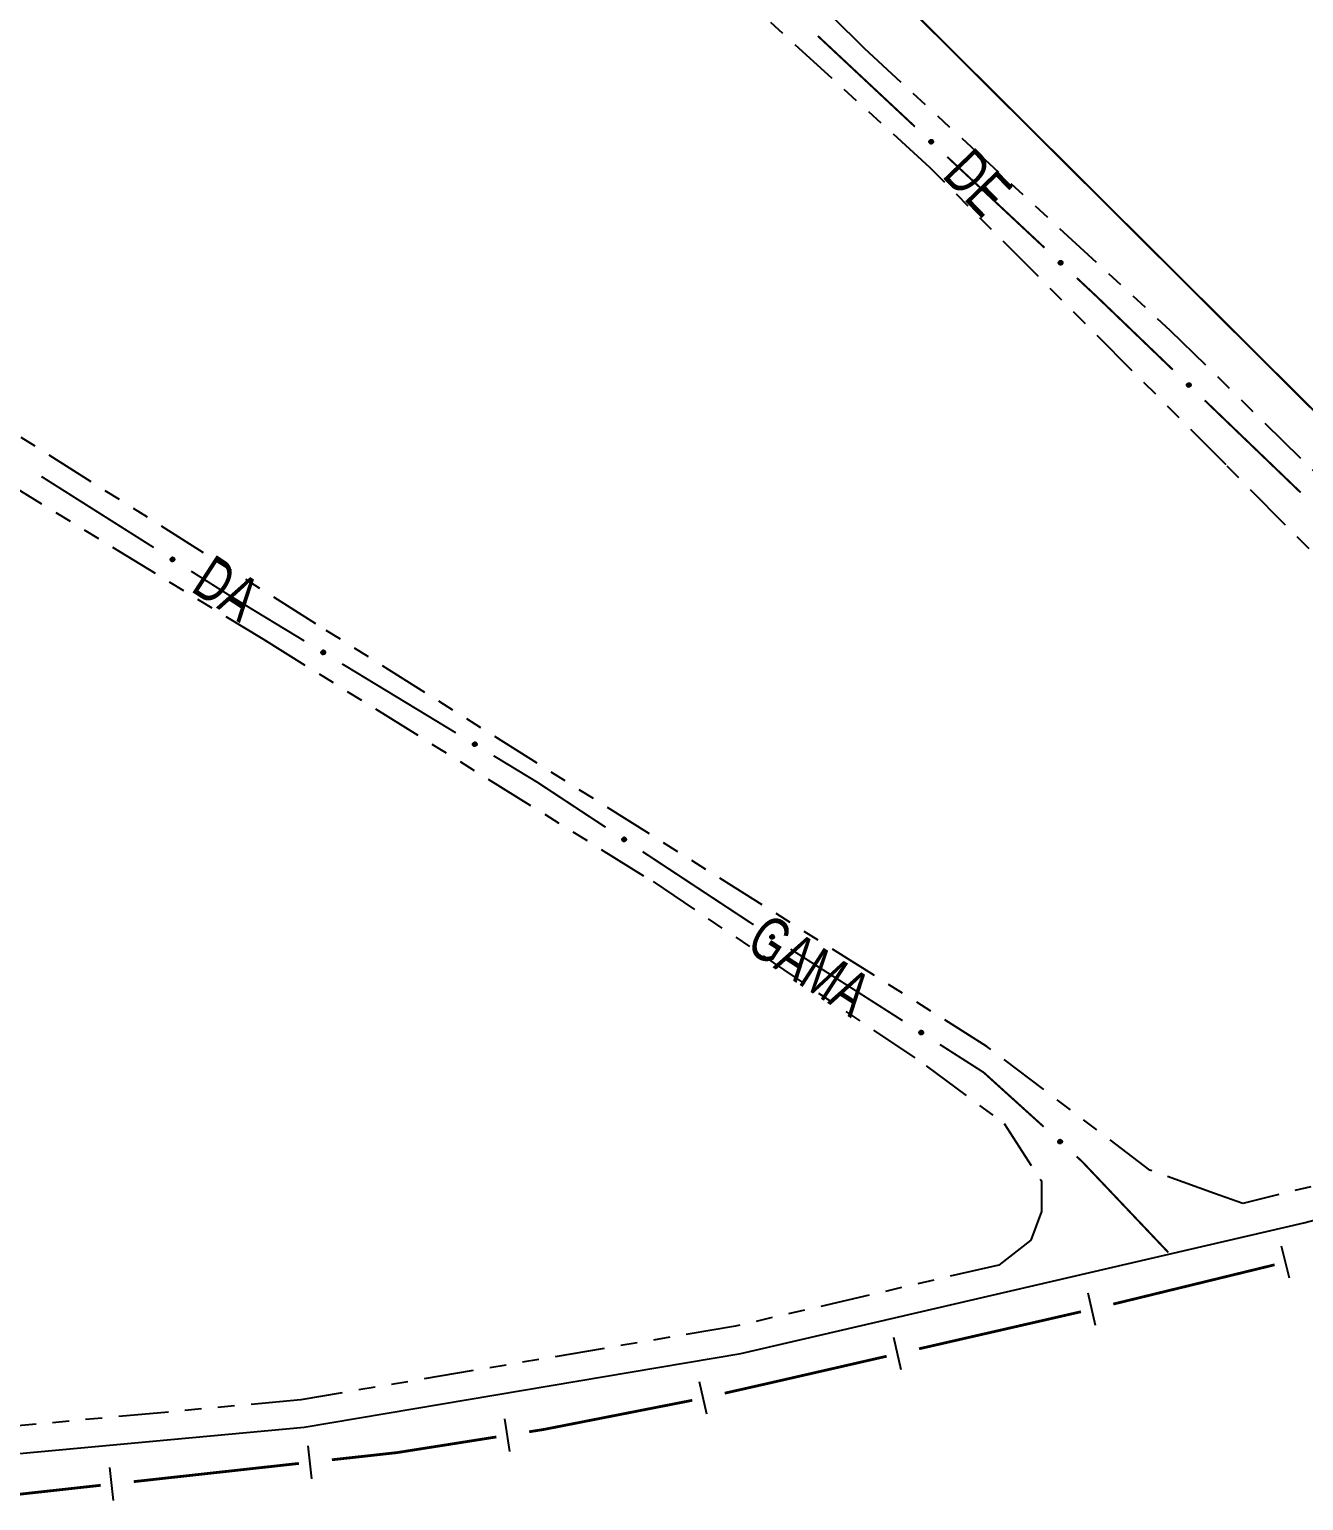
# Model space of a CAD drawing. Extents: x 205807 to 207855, y 4874692 to 4876446.
# Drawn here: x 207091.6 to 207206.7, y 4874694.6 to 4874827.5 of the extents above; entities that cross this region are included whole.
import ezdxf

# ---------------------------------------------------------------- set-up
doc = ezdxf.new("R2010")
doc.units = 0
doc.header["$LTSCALE"] = 1.5
doc.header["$MEASUREMENT"] = 0
doc.linetypes.add('TRACO_12', pattern=[2.5, 2, -0.5])
doc.linetypes.add('TRACO_25', pattern=[8, 3, -1, 1, -1, 1, -1])
for name, color, linetype in [('LM-LIM-SETORES-BAIRROS', 250, 'CONTINUOUS'), ('RU-QUADRA', 210, 'CONTINUOUS'), ('SV-EIXO-RUA-N-PAV', 6, 'CONTINUOUS'), ('SV-FX-DOM-EST', 20, 'CONTINUOUS'), ('SV-ROD-ESTADUAIS', 20, 'CONTINUOUS'), ('SV-RUA-NAO-PAV', 7, 'CONTINUOUS'), ('SV-TXT-RUA-N-PAV', 7, 'CONTINUOUS')]:
    doc.layers.add(name, color=color, linetype=linetype)
doc.styles.add('ARIAL', font='ARIAL.SHX')

msp = doc.modelspace()

# ---------------------------------------------------------------- linework, layer by layer
at = {"layer": 'LM-LIM-SETORES-BAIRROS'}
for points in [[(207205.366555, 4874714.695366), (207204.656416, 4874717.610105)], [(207187.856178, 4874710.436985), (207187.186508, 4874713.361287)], [(207170.310367, 4874706.418963), (207169.640696, 4874709.343265)], [(207152.757995, 4874702.414284), (207152.095019, 4874705.340111)], [(207134.976842, 4874699.044262), (207134.509806, 4874702.007686)], [(207117.078409, 4874696.597078), (207116.749637, 4874699.579008)], [(207099.186827, 4874694.624444), (207098.858055, 4874697.606374)]]:
    msp.add_lwpolyline(points, dxfattribs=at)
at = {"layer": 'LM-LIM-SETORES-BAIRROS', "const_width": 0.25}
for points in [[(207189.466211, 4874712.365328), (207204.039906, 4874715.916023)], [(207171.925066, 4874708.327561), (207186.546575, 4874711.675912)], [(207158.591119, 4874705.274063), (207169.000764, 4874707.65789)], [(207154.377058, 4874704.319181), (207158.278161, 4874705.203149)], [(207158.278161, 4874705.203149), (207158.591119, 4874705.274063)], [(207138.0335, 4874701.044505), (207151.446746, 4874703.677423)], [(207124.770495, 4874698.954256), (207133.755516, 4874700.370295)], [(207136.718939, 4874700.837331), (207137.706747, 4874700.993009)], [(207137.706747, 4874700.993009), (207138.0335, 4874701.044505)], [(207118.901977, 4874698.307224), (207123.871861, 4874698.855178)], [(207123.871861, 4874698.855178), (207124.770495, 4874698.954256)], [(207101.010395, 4874696.334591), (207115.920047, 4874697.978452)], [(207089.712761, 4874695.088972), (207098.028464, 4874696.005819)]]:
    msp.add_lwpolyline(points, dxfattribs=at)
at = {"layer": 'RU-QUADRA', "linetype": 'TRACO_12', "const_width": 0.18, "flags": 128}
msp.add_lwpolyline([(207154.037446, 4874931.857735), (207112.467403, 4874889.171908), (207132.6596, 4874867.607603), (207217.083033, 4874783.570352), (207237.086197, 4874806.577697), (207253.431242, 4874831.966586), (207175.179117, 4874909.117821)], close=True, dxfattribs=at)
at = {"layer": 'SV-EIXO-RUA-N-PAV', "const_width": 0.18}
for points in [[(207162.788434, 4874826.87012), (207171.55672, 4874818.677613)], [(207174.479482, 4874815.946777), (207183.247767, 4874807.75427)], [(207186.170529, 4874805.023434), (207187.63191, 4874803.658017)], [(207187.63191, 4874803.658017), (207187.895051, 4874803.412155)], [(207187.895051, 4874803.412155), (207194.847048, 4874796.734064)], [(207197.731732, 4874793.963036), (207206.385783, 4874785.64995)], [(207102.813927, 4874780.680569), (207092.671971, 4874787.094672)], [(207109.954494, 4874776.164643), (207106.19458, 4874778.542535)], [(207110.425829, 4874775.878766), (207109.954494, 4874776.164643)], [(207116.41098, 4874772.248618), (207110.425829, 4874775.878766)], [(207130.091323, 4874763.951135), (207119.831065, 4874770.174247)], [(207137.466032, 4874759.478183), (207133.511408, 4874761.876765)], [(207137.779018, 4874759.271946), (207137.466032, 4874759.478183)], [(207143.62415, 4874755.420397), (207137.779018, 4874759.271946)], [(207156.984453, 4874746.616857), (207146.964226, 4874753.219512)], [(207170.439348, 4874737.959137), (207160.325458, 4874744.417404)], [(207177.756442, 4874733.286776), (207173.810645, 4874735.806381)], [(207177.99252, 4874733.073182), (207177.756442, 4874733.286776)], [(207183.18327, 4874728.376788), (207177.99252, 4874733.073182)], [(207186.627724, 4874725.260377), (207186.149413, 4874725.693135)], [(207186.872037, 4874725.002858), (207186.627724, 4874725.260377)], [(207194.442902, 4874717.022757), (207186.872037, 4874725.002858)]]:
    msp.add_lwpolyline(points, dxfattribs=at)
at = {"layer": 'SV-EIXO-RUA-N-PAV'}
for points in [[(207172.988268, 4874817.490722), (207173.037119, 4874817.493073), (207173.079586, 4874817.485105), (207173.113093, 4874817.468265), (207173.138821, 4874817.445663), (207173.162538, 4874817.419575), (207173.180647, 4874817.387998), (207173.192983, 4874817.348499), (207173.195686, 4874817.29951), (207173.184664, 4874817.256544), (207173.169911, 4874817.222811), (207173.147888, 4874817.194626), (207173.122159, 4874817.172011), (207173.088737, 4874817.154285), (207173.048586, 4874817.142175), (207172.99926, 4874817.140649), (207172.957681, 4874817.148746), (207172.925699, 4874817.165886), (207172.897504, 4874817.188206), (207172.87361, 4874817.21513), (207172.856013, 4874817.246229), (207172.843893, 4874817.286676), (207172.843032, 4874817.335381), (207172.850634, 4874817.376944), (207172.867321, 4874817.409157), (207172.88992, 4874817.436421), (207172.915796, 4874817.460527), (207172.94678, 4874817.480052), (207172.988268, 4874817.490722)], [(207184.679315, 4874806.567379), (207184.728167, 4874806.569731), (207184.770633, 4874806.561763), (207184.80414, 4874806.544922), (207184.829868, 4874806.52232), (207184.853585, 4874806.496233), (207184.871694, 4874806.464656), (207184.88403, 4874806.425156), (207184.886733, 4874806.376168), (207184.875711, 4874806.333201), (207184.860958, 4874806.299469), (207184.838935, 4874806.271284), (207184.813206, 4874806.248668), (207184.779784, 4874806.230942), (207184.739633, 4874806.218832), (207184.690308, 4874806.217306), (207184.648728, 4874806.225404), (207184.616747, 4874806.242544), (207184.588552, 4874806.264864), (207184.564658, 4874806.291787), (207184.54706, 4874806.322886), (207184.53494, 4874806.363334), (207184.534079, 4874806.412038), (207184.541682, 4874806.453601), (207184.558368, 4874806.485815), (207184.580967, 4874806.513078), (207184.606843, 4874806.537184), (207184.637828, 4874806.556709), (207184.679315, 4874806.567379)], [(207196.262031, 4874795.527472), (207196.31091, 4874795.529148), (207196.353263, 4874795.520593), (207196.386533, 4874795.50329), (207196.411946, 4874795.480334), (207196.4353, 4874795.453921), (207196.45297, 4874795.422096), (207196.464757, 4874795.38243), (207196.466782, 4874795.333409), (207196.455167, 4874795.290599), (207196.439948, 4874795.257074), (207196.417537, 4874795.229196), (207196.391498, 4874795.206939), (207196.357833, 4874795.189677), (207196.317519, 4874795.178124), (207196.268177, 4874795.177281), (207196.226713, 4874795.185953), (207196.194972, 4874795.203534), (207196.167089, 4874795.226242), (207196.14357, 4874795.253494), (207196.126404, 4874795.284834), (207196.114845, 4874795.325445), (207196.114658, 4874795.374157), (207196.122836, 4874795.41561), (207196.139966, 4874795.44759), (207196.162941, 4874795.474538), (207196.189148, 4874795.498284), (207196.2204, 4874795.517378), (207196.262031, 4874795.527472)], [(207104.566848, 4874779.441718), (207104.519291, 4874779.430299), (207104.476083, 4874779.43021), (207104.440025, 4874779.440508), (207104.410534, 4874779.457917), (207104.382369, 4874779.479126), (207104.35869, 4874779.506773), (207104.339206, 4874779.54328), (207104.327417, 4874779.590905), (207104.330235, 4874779.635173), (207104.33844, 4874779.671065), (207104.354822, 4874779.702862), (207104.375884, 4874779.729878), (207104.405415, 4874779.753524), (207104.442604, 4874779.772907), (207104.49078, 4874779.783603), (207104.533141, 4874779.783399), (207104.567757, 4874779.772523), (207104.599619, 4874779.755851), (207104.628114, 4874779.733854), (207104.651201, 4874779.706581), (207104.670649, 4874779.669102), (207104.680576, 4874779.621413), (207104.680855, 4874779.579161), (207104.670467, 4874779.544401), (207104.653347, 4874779.513402), (207104.632419, 4874779.484895), (207104.605619, 4874779.459935), (207104.566848, 4874779.441718)], [(207118.186785, 4874771.042799), (207118.139451, 4874771.030493), (207118.096252, 4874771.029595), (207118.060007, 4874771.039216), (207118.030195, 4874771.05607), (207118.001638, 4874771.076747), (207117.977446, 4874771.103946), (207117.957282, 4874771.140082), (207117.944604, 4874771.187478), (207117.946593, 4874771.231791), (207117.954124, 4874771.267831), (207117.969908, 4874771.299929), (207117.99046, 4874771.327334), (207118.019544, 4874771.351529), (207118.056363, 4874771.371605), (207118.104331, 4874771.383201), (207118.146687, 4874771.38379), (207118.181501, 4874771.373563), (207118.21367, 4874771.357491), (207118.242571, 4874771.336032), (207118.266165, 4874771.309195), (207118.286312, 4874771.272088), (207118.297129, 4874771.224592), (207118.2982, 4874771.182353), (207118.288464, 4874771.147405), (207118.271928, 4874771.116091), (207118.251537, 4874771.087196), (207118.225208, 4874771.06174), (207118.186785, 4874771.042799)], [(207131.867129, 4874762.745317), (207131.819794, 4874762.73301), (207131.776595, 4874762.732112), (207131.74035, 4874762.741734), (207131.710538, 4874762.758588), (207131.681981, 4874762.779265), (207131.657789, 4874762.806464), (207131.637625, 4874762.842599), (207131.624947, 4874762.889996), (207131.626936, 4874762.934309), (207131.634467, 4874762.970348), (207131.650251, 4874763.002446), (207131.670803, 4874763.029851), (207131.699887, 4874763.054046), (207131.736706, 4874763.074123), (207131.784674, 4874763.085718), (207131.827031, 4874763.086308), (207131.861844, 4874763.076081), (207131.894013, 4874763.060009), (207131.922914, 4874763.038549), (207131.946508, 4874763.011713), (207131.966655, 4874762.974605), (207131.977472, 4874762.92711), (207131.978543, 4874762.884871), (207131.968807, 4874762.849923), (207131.952271, 4874762.818609), (207131.93188, 4874762.789714), (207131.905551, 4874762.764257), (207131.867129, 4874762.745317)], [(207145.353596, 4874754.148979), (207145.305833, 4874754.138452), (207145.262632, 4874754.139171), (207145.226772, 4874754.150142), (207145.197611, 4874754.1681), (207145.169848, 4874754.189831), (207145.146691, 4874754.217916), (207145.127893, 4874754.254781), (207145.116997, 4874754.302619), (207145.120642, 4874754.346826), (207145.129517, 4874754.382558), (207145.146491, 4874754.414043), (207145.168054, 4874754.44066), (207145.198023, 4874754.46375), (207145.235567, 4874754.482435), (207145.283935, 4874754.492227), (207145.326284, 4874754.491232), (207145.360691, 4874754.47971), (207145.392236, 4874754.462445), (207145.420314, 4874754.439919), (207145.442887, 4874754.412219), (207145.461631, 4874754.374383), (207145.470664, 4874754.326516), (207145.470153, 4874754.284267), (207145.459117, 4874754.249707), (207145.44142, 4874754.219034), (207145.419963, 4874754.190922), (207145.3927, 4874754.166469), (207145.353596, 4874754.148979)], [(207158.713898, 4874745.345439), (207158.666136, 4874745.334912), (207158.622934, 4874745.335631), (207158.587074, 4874745.346602), (207158.557914, 4874745.364559), (207158.53015, 4874745.38629), (207158.506993, 4874745.414375), (207158.488195, 4874745.45124), (207158.477299, 4874745.499078), (207158.480944, 4874745.543286), (207158.489819, 4874745.579018), (207158.506793, 4874745.610503), (207158.528356, 4874745.63712), (207158.558325, 4874745.66021), (207158.59587, 4874745.678894), (207158.644237, 4874745.688687), (207158.686586, 4874745.687691), (207158.720993, 4874745.676169), (207158.752538, 4874745.658904), (207158.780616, 4874745.636378), (207158.803189, 4874745.608678), (207158.821933, 4874745.570842), (207158.830966, 4874745.522975), (207158.830455, 4874745.480726), (207158.819419, 4874745.446167), (207158.801723, 4874745.415493), (207158.780265, 4874745.387382), (207158.753002, 4874745.362928), (207158.713898, 4874745.345439)], [(207172.18685, 4874736.712653), (207172.139244, 4874736.701442), (207172.096036, 4874736.701542), (207172.060023, 4874736.711997), (207172.030608, 4874736.729535), (207172.002535, 4874736.750865), (207171.978978, 4874736.778616), (207171.959653, 4874736.815207), (207171.948072, 4874736.862884), (207171.951083, 4874736.907139), (207171.959444, 4874736.942995), (207171.975965, 4874736.97472), (207171.997144, 4874737.001643), (207172.026779, 4874737.025161), (207172.064052, 4874737.044382), (207172.112274, 4874737.054867), (207172.154633, 4874737.054479), (207172.189201, 4874737.043451), (207172.22099, 4874737.026641), (207172.249389, 4874737.00452), (207172.272357, 4874736.977146), (207172.291642, 4874736.939583), (207172.30136, 4874736.891851), (207172.301455, 4874736.849598), (207172.290916, 4874736.814884), (207172.273661, 4874736.78396), (207172.252609, 4874736.755544), (207172.2257, 4874736.730702), (207172.18685, 4874736.712653)], [(207184.699031, 4874726.856936), (207184.650223, 4874726.853802), (207184.607634, 4874726.861088), (207184.573862, 4874726.87739), (207184.547775, 4874726.899577), (207184.523643, 4874726.925281), (207184.50503, 4874726.956564), (207184.492063, 4874726.99586), (207184.488576, 4874727.044799), (207184.498908, 4874727.087937), (207184.513118, 4874727.121901), (207184.534687, 4874727.150436), (207184.56005, 4874727.17346), (207184.593184, 4874727.191719), (207184.633136, 4874727.204471), (207184.682431, 4874727.206787), (207184.724134, 4874727.199357), (207184.756386, 4874727.182732), (207184.784935, 4874727.160867), (207184.809258, 4874727.134329), (207184.827351, 4874727.103516), (207184.840118, 4874727.063268), (207184.841759, 4874727.014584), (207184.834824, 4874726.972905), (207184.818656, 4874726.940428), (207184.796496, 4874726.912806), (207184.771009, 4874726.888288), (207184.740342, 4874726.868269), (207184.699031, 4874726.856936)]]:
    msp.add_lwpolyline(points, close=True, dxfattribs=at)
for points in [[(207172.843032, 4874817.335381), (207173.088737, 4874817.154285)], [(207172.843893, 4874817.286676), (207173.048586, 4874817.142175)], [(207172.847312, 4874817.309525), (207173.066087, 4874817.149934)], [(207172.847735, 4874817.353949), (207173.101276, 4874817.16561)], [(207172.850634, 4874817.376944), (207173.122159, 4874817.172011)], [(207172.855601, 4874817.264432), (207173.017937, 4874817.146369)], [(207172.856013, 4874817.246229), (207172.99926, 4874817.140649)], [(207172.860988, 4874817.390119), (207173.132476, 4874817.185012)], [(207172.867321, 4874817.409157), (207173.147888, 4874817.194626)], [(207172.868417, 4874817.228181), (207172.973448, 4874817.14872)], [(207172.87361, 4874817.21513), (207172.957681, 4874817.148746)], [(207172.880224, 4874817.4207), (207173.155831, 4874817.20801)], [(207172.88992, 4874817.436421), (207173.169911, 4874817.222811)], [(207172.906373, 4874817.446689), (207173.17487, 4874817.244377)], [(207172.915796, 4874817.460527), (207173.184664, 4874817.256544)], [(207172.934648, 4874817.466957), (207173.187126, 4874817.281479)], [(207172.94678, 4874817.480052), (207173.195686, 4874817.29951)], [(207172.966911, 4874817.483499), (207173.190475, 4874817.325036)], [(207172.988268, 4874817.490722), (207173.192983, 4874817.348499)], [(207173.01493, 4874817.490921), (207173.181123, 4874817.37299)], [(207173.037119, 4874817.493073), (207173.180647, 4874817.387998)], [(207173.061347, 4874817.488635), (207173.164451, 4874817.40911)], [(207173.079586, 4874817.485105), (207173.162538, 4874817.419575)], [(207184.534079, 4874806.412038), (207184.779784, 4874806.230942)], [(207184.53494, 4874806.363334), (207184.739633, 4874806.218832)], [(207184.538359, 4874806.386182), (207184.757135, 4874806.226592)], [(207184.538782, 4874806.430606), (207184.792323, 4874806.242268)], [(207184.541682, 4874806.453601), (207184.813206, 4874806.248668)], [(207184.546648, 4874806.341089), (207184.708985, 4874806.223026)], [(207184.54706, 4874806.322886), (207184.690308, 4874806.217306)], [(207184.552036, 4874806.466776), (207184.823523, 4874806.26167)], [(207184.558368, 4874806.485815), (207184.838935, 4874806.271284)], [(207184.559464, 4874806.304838), (207184.664496, 4874806.225378)], [(207184.564658, 4874806.291787), (207184.648728, 4874806.225404)], [(207184.571271, 4874806.497357), (207184.846878, 4874806.284667)], [(207184.580967, 4874806.513078), (207184.860958, 4874806.299469)], [(207184.597421, 4874806.523346), (207184.865917, 4874806.321034)], [(207184.606843, 4874806.537184), (207184.875711, 4874806.333201)], [(207184.625695, 4874806.543614), (207184.878174, 4874806.358136)], [(207184.637828, 4874806.556709), (207184.886733, 4874806.376168)], [(207184.657958, 4874806.560156), (207184.881522, 4874806.401694)], [(207184.679315, 4874806.567379), (207184.88403, 4874806.425156)], [(207184.705977, 4874806.567579), (207184.872171, 4874806.449647)], [(207184.728167, 4874806.569731), (207184.871694, 4874806.464656)], [(207184.752395, 4874806.565293), (207184.855498, 4874806.485767)], [(207184.770633, 4874806.561763), (207184.853585, 4874806.496233)], [(207196.114658, 4874795.374157), (207196.357833, 4874795.189677)], [(207196.114845, 4874795.325445), (207196.317519, 4874795.178124)], [(207196.118581, 4874795.348244), (207196.335126, 4874795.185641)], [(207196.119618, 4874795.392658), (207196.370528, 4874795.200828)], [(207196.122836, 4874795.41561), (207196.391498, 4874795.206939)], [(207196.126244, 4874795.30304), (207196.286931, 4874795.182742)], [(207196.126404, 4874795.284834), (207196.268177, 4874795.177281)], [(207196.133371, 4874795.428641), (207196.401994, 4874795.219797)], [(207196.138557, 4874795.266616), (207196.242479, 4874795.185709)], [(207196.139966, 4874795.44759), (207196.417537, 4874795.229196)], [(207196.14357, 4874795.253494), (207196.226713, 4874795.185953)], [(207196.153028, 4874795.458953), (207196.425665, 4874795.242469)], [(207196.162941, 4874795.474538), (207196.439948, 4874795.257074)], [(207196.179535, 4874795.484577), (207196.445205, 4874795.278568)], [(207196.189148, 4874795.498284), (207196.455167, 4874795.290599)], [(207196.208087, 4874795.504452), (207196.457974, 4874795.315497)], [(207196.2204, 4874795.517378), (207196.466782, 4874795.333409)], [(207196.240576, 4874795.520546), (207196.461925, 4874795.359004)], [(207196.262031, 4874795.527472), (207196.464757, 4874795.38243)], [(207196.288693, 4874795.527303), (207196.453238, 4874795.407082)], [(207196.31091, 4874795.529148), (207196.45297, 4874795.422096)], [(207196.335074, 4874795.524375), (207196.437067, 4874795.44343)], [(207196.353263, 4874795.520593), (207196.4353, 4874795.453921)], [(207104.673139, 4874779.564286), (207104.368172, 4874779.71518)], [(207104.680855, 4874779.579161), (207104.375884, 4874779.729878)], [(207104.679417, 4874779.602293), (207104.395207, 4874779.740059)], [(207104.680576, 4874779.621413), (207104.405415, 4874779.753524)], [(207104.67155, 4874779.646017), (207104.426856, 4874779.762021)], [(207104.670649, 4874779.669102), (207104.442604, 4874779.772907)], [(207104.654999, 4874779.688774), (207104.473497, 4874779.774501)], [(207104.651201, 4874779.706581), (207104.49078, 4874779.783603)], [(207104.635649, 4874779.722), (207104.517645, 4874779.780485)], [(207104.628114, 4874779.733854), (207104.533141, 4874779.783399)], [(207104.605619, 4874779.459935), (207104.327417, 4874779.590905)], [(207104.632419, 4874779.484895), (207104.330235, 4874779.635173)], [(207104.615097, 4874779.475063), (207104.332465, 4874779.610217)], [(207104.586484, 4874779.452796), (207104.337296, 4874779.566798)], [(207104.639097, 4874779.500247), (207104.337589, 4874779.648953)], [(207104.653347, 4874779.513402), (207104.33844, 4874779.671065)], [(207104.566848, 4874779.441718), (207104.339206, 4874779.54328)], [(207104.659942, 4874779.530655), (207104.349514, 4874779.688232)], [(207104.670467, 4874779.544401), (207104.354822, 4874779.702862)], [(207104.540691, 4874779.43655), (207104.355424, 4874779.521429)], [(207104.519291, 4874779.430299), (207104.35869, 4874779.506773)], [(207104.494661, 4874779.430142), (207104.378538, 4874779.489051)], [(207104.476083, 4874779.43021), (207104.382369, 4874779.479126)], [(207118.225208, 4874771.06174), (207117.944604, 4874771.187478)], [(207118.251537, 4874771.087196), (207117.946593, 4874771.231791)], [(207118.234402, 4874771.077042), (207117.949289, 4874771.206881)], [(207118.257926, 4874771.102671), (207117.953687, 4874771.245707)], [(207118.271928, 4874771.116091), (207117.954124, 4874771.267831)], [(207118.206211, 4874771.054243), (207117.954932, 4874771.163561)], [(207118.186785, 4874771.042799), (207117.957282, 4874771.140082)], [(207118.278199, 4874771.133464), (207117.964875, 4874771.285202)], [(207118.288464, 4874771.147405), (207117.969908, 4874771.299929)], [(207118.16073, 4874771.037143), (207117.973906, 4874771.118539)], [(207118.139451, 4874771.030493), (207117.977446, 4874771.103946)], [(207118.290764, 4874771.167336), (207117.983025, 4874771.312495)], [(207118.2982, 4874771.182353), (207117.99046, 4874771.327334)], [(207118.114828, 4874771.029875), (207117.997623, 4874771.086599)], [(207118.096252, 4874771.029595), (207118.001638, 4874771.076747)], [(207118.296328, 4874771.205454), (207118.00959, 4874771.337876)], [(207118.297129, 4874771.224592), (207118.019544, 4874771.351529)], [(207118.287644, 4874771.249023), (207118.040822, 4874771.360426)], [(207118.286312, 4874771.272088), (207118.056363, 4874771.371605)], [(207118.270296, 4874771.291463), (207118.087221, 4874771.373777)], [(207118.266165, 4874771.309195), (207118.104331, 4874771.383201)], [(207118.250328, 4874771.324321), (207118.131249, 4874771.380586)], [(207118.242571, 4874771.336032), (207118.146687, 4874771.38379)], [(207131.905551, 4874762.764257), (207131.624947, 4874762.889996)], [(207131.93188, 4874762.789714), (207131.626936, 4874762.934309)], [(207131.914745, 4874762.779559), (207131.629632, 4874762.909399)], [(207131.938269, 4874762.805189), (207131.63403, 4874762.948224)], [(207131.952271, 4874762.818609), (207131.634467, 4874762.970348)], [(207131.886554, 4874762.756761), (207131.635275, 4874762.866079)], [(207131.867129, 4874762.745317), (207131.637625, 4874762.842599)], [(207131.958542, 4874762.835982), (207131.645218, 4874762.987719)], [(207131.968807, 4874762.849923), (207131.650251, 4874763.002446)], [(207131.841073, 4874762.739661), (207131.654249, 4874762.821057)], [(207131.819794, 4874762.73301), (207131.657789, 4874762.806464)], [(207131.971107, 4874762.869854), (207131.663368, 4874763.015013)], [(207131.978543, 4874762.884871), (207131.670803, 4874763.029851)], [(207131.795171, 4874762.732392), (207131.677966, 4874762.789117)], [(207131.776595, 4874762.732112), (207131.681981, 4874762.779265)], [(207131.976671, 4874762.907972), (207131.689933, 4874763.040393)], [(207131.977472, 4874762.92711), (207131.699887, 4874763.054046)], [(207131.967987, 4874762.951541), (207131.721165, 4874763.062943)], [(207131.966655, 4874762.974605), (207131.736706, 4874763.074123)], [(207131.950639, 4874762.993981), (207131.767564, 4874763.076294)], [(207131.946508, 4874763.011713), (207131.784674, 4874763.085718)], [(207131.930671, 4874763.026838), (207131.811592, 4874763.083104)], [(207131.922914, 4874763.038549), (207131.827031, 4874763.086308)], [(207145.4621, 4874754.351285), (207145.219619, 4874754.471845)], [(207145.461631, 4874754.374383), (207145.235567, 4874754.482435)], [(207145.446352, 4874754.394344), (207145.266485, 4874754.48345)], [(207145.442887, 4874754.412219), (207145.283935, 4874754.492227)], [(207145.427627, 4874754.427926), (207145.310736, 4874754.488608)], [(207145.420314, 4874754.439919), (207145.326284, 4874754.491232)], [(207145.3927, 4874754.166469), (207145.116997, 4874754.302619)], [(207145.419963, 4874754.190922), (207145.120642, 4874754.346826)], [(207145.40246, 4874754.181416), (207145.122405, 4874754.321832)], [(207145.373435, 4874754.159688), (207145.126423, 4874754.278331)], [(207145.353596, 4874754.148979), (207145.127893, 4874754.254781)], [(207145.426926, 4874754.206147), (207145.128252, 4874754.360466)], [(207145.44142, 4874754.219034), (207145.129517, 4874754.382558)], [(207145.448337, 4874754.23616), (207145.14091, 4874754.399515)], [(207145.327346, 4874754.144302), (207145.143699, 4874754.232631)], [(207145.459117, 4874754.249707), (207145.146491, 4874754.414043)], [(207145.305833, 4874754.138452), (207145.146691, 4874754.217916)], [(207145.462161, 4874754.269539), (207145.160068, 4874754.42611)], [(207145.281204, 4874754.138756), (207145.166204, 4874754.199826)], [(207145.470153, 4874754.284267), (207145.168054, 4874754.44066)], [(207145.262632, 4874754.139171), (207145.169848, 4874754.189831)], [(207145.469148, 4874754.307422), (207145.187565, 4874754.450479)], [(207145.470664, 4874754.326516), (207145.198023, 4874754.46375)], [(207158.753002, 4874745.362928), (207158.477299, 4874745.499078)], [(207158.780265, 4874745.387382), (207158.480944, 4874745.543286)], [(207158.762762, 4874745.377876), (207158.482707, 4874745.518292)], [(207158.733737, 4874745.356148), (207158.486725, 4874745.474791)], [(207158.713898, 4874745.345439), (207158.488195, 4874745.45124)], [(207158.787228, 4874745.402607), (207158.488554, 4874745.556926)], [(207158.801723, 4874745.415493), (207158.489819, 4874745.579018)], [(207158.808639, 4874745.43262), (207158.501212, 4874745.595975)], [(207158.687648, 4874745.340762), (207158.504001, 4874745.42909)], [(207158.819419, 4874745.446167), (207158.506793, 4874745.610503)], [(207158.666136, 4874745.334912), (207158.506993, 4874745.414375)], [(207158.822463, 4874745.465998), (207158.52037, 4874745.622569)], [(207158.641507, 4874745.335215), (207158.526506, 4874745.396286)], [(207158.830455, 4874745.480726), (207158.528356, 4874745.63712)], [(207158.622934, 4874745.335631), (207158.53015, 4874745.38629)], [(207158.82945, 4874745.503881), (207158.547867, 4874745.646938)], [(207158.830966, 4874745.522975), (207158.558325, 4874745.66021)], [(207158.822402, 4874745.547744), (207158.579921, 4874745.668304)], [(207158.821933, 4874745.570842), (207158.59587, 4874745.678894)], [(207158.806654, 4874745.590804), (207158.626787, 4874745.67991)], [(207158.803189, 4874745.608678), (207158.644237, 4874745.688687)], [(207158.787929, 4874745.624386), (207158.671039, 4874745.685067)], [(207158.780616, 4874745.636378), (207158.686586, 4874745.687691)], [(207172.2257, 4874736.730702), (207171.948072, 4874736.862884)], [(207172.252609, 4874736.755544), (207171.951083, 4874736.907139)], [(207172.235244, 4874736.745788), (207171.953204, 4874736.882173)], [(207172.206534, 4874736.723646), (207171.957846, 4874736.838734)], [(207172.259353, 4874736.770867), (207171.958497, 4874736.920887)], [(207172.273661, 4874736.78396), (207171.959444, 4874736.942995)], [(207172.18685, 4874736.712653), (207171.959653, 4874736.815207)], [(207172.280331, 4874736.801184), (207171.970593, 4874736.960113)], [(207172.16067, 4874736.7076), (207171.975775, 4874736.793286)], [(207172.290916, 4874736.814884), (207171.975965, 4874736.97472)], [(207172.139244, 4874736.701442), (207171.978978, 4874736.778616)], [(207172.293675, 4874736.834757), (207171.989368, 4874736.98698)], [(207172.301455, 4874736.849598), (207171.997144, 4874737.001643)], [(207172.114613, 4874736.701393), (207171.998749, 4874736.760808)], [(207172.096036, 4874736.701542), (207172.002535, 4874736.750865)], [(207172.300118, 4874736.872737), (207172.016512, 4874737.011741)], [(207172.30136, 4874736.891851), (207172.026779, 4874737.025161)], [(207172.292442, 4874736.916494), (207172.048256, 4874737.033564)], [(207172.291642, 4874736.939583), (207172.064052, 4874737.044382)], [(207172.276078, 4874736.959323), (207172.094951, 4874737.04584)], [(207172.272357, 4874736.977146), (207172.112274, 4874737.054867)], [(207172.256873, 4874736.992633), (207172.139124, 4874737.051632)], [(207172.249389, 4874737.00452), (207172.154633, 4874737.054479)], [(207184.740342, 4874726.868269), (207184.488576, 4874727.044799)], [(207184.699031, 4874726.856936), (207184.492063, 4874726.99586)], [(207184.72027, 4874726.8645), (207184.494195, 4874727.01936)], [(207184.752263, 4874726.881557), (207184.496845, 4874727.062966)], [(207184.771009, 4874726.888288), (207184.498908, 4874727.087937)], [(207184.672376, 4874726.856309), (207184.504314, 4874726.971563)], [(207184.650223, 4874726.853802), (207184.50503, 4874726.956564)], [(207184.780209, 4874726.902275), (207184.508505, 4874727.100259)], [(207184.796496, 4874726.912806), (207184.513118, 4874727.121901)], [(207184.625927, 4874726.857851), (207184.521563, 4874726.935714)], [(207184.607634, 4874726.861088), (207184.523643, 4874726.925281)], [(207184.805939, 4874726.92868), (207184.52696, 4874727.136926)], [(207184.818656, 4874726.940428), (207184.534687, 4874727.150436)], [(207184.824682, 4874726.959565), (207184.549943, 4874727.160295)], [(207184.834824, 4874726.972905), (207184.56005, 4874727.17346)], [(207184.837354, 4874726.995943), (207184.580828, 4874727.180195)], [(207184.841759, 4874727.014584), (207184.593184, 4874727.191719)], [(207184.837065, 4874727.040368), (207184.615761, 4874727.196432)], [(207184.840118, 4874727.063268), (207184.633136, 4874727.204471)], [(207184.828055, 4874727.085322), (207184.663847, 4874727.200769)], [(207184.827351, 4874727.103516), (207184.682431, 4874727.206787)], [(207184.81466, 4874727.121363), (207184.708368, 4874727.199131)], [(207184.809258, 4874727.134329), (207184.724134, 4874727.199357)]]:
    msp.add_lwpolyline(points, dxfattribs=at)
at = {"layer": 'SV-FX-DOM-EST', "linetype": 'TRACO_25'}
for points in [[(207239.347103, 4874730.911436, 10.955023), (207201.155506, 4874721.441091, 11.055118)], [(207179.120824, 4874715.890457, 11.055118), (207155.336929, 4874710.37156, 10.829904), (207116.084329, 4874703.722081, 10.955023), (207075.236652, 4874699.958726, 10.879951), (207046.775464, 4874699.463558, 10.879951)]]:
    msp.add_polyline3d(points, dxfattribs=at)
at = {"layer": 'SV-ROD-ESTADUAIS', "linetype": 'Continuous'}
msp.add_polyline3d([(206956.108336, 4874702.855114, 10.729809), (206985.127274, 4874699.142899, 10.779856), (207029.664732, 4874696.742892, 10.980046), (207075.371221, 4874697.457789, 10.879951), (207116.408608, 4874701.238622, 10.955023), (207155.829238, 4874707.916565, 10.829904), (207206.66496, 4874719.712661, 11.055118), (207323.294782, 4874750.440652, 10.955023), (207421.709406, 4874776.717936, 10.504594), (207580.70439, 4874818.758069, 10.504594), (207585.668748, 4874820.041467, 10.079189), (207728.079777, 4874857.740802, 9.278428), (207853.458959, 4874890.725632, 8.953119)], dxfattribs=at)
at = {"layer": 'SV-RUA-NAO-PAV', "linetype": 'TRACO_25'}
for points in [[(207239.347103, 4874730.911436, 10.779856), (207240.904934, 4874733.361249, 10.454547), (207241.256567, 4874740.435132, 9.979095), (207237.187149, 4874748.836398, 9.628761), (207221.918548, 4874765.647014, 8.878048), (207199.650877, 4874788.138303, 8.477667), (207172.934508, 4874814.957913, 8.602786), (207147.61539, 4874838.052424, 9.403547), (207130.871074, 4874855.139604, 9.678809), (207101.867361, 4874886.536442, 9.478619), (207099.608881, 4874889.261458, 9.478619), (207097.860332, 4874891.912384, 9.428571), (207097.014313, 4874896.51151, 9.453595), (207100.08912, 4874894.233931, 9.303452), (207101.413671, 4874892.882967, 9.303452), (207104.990592, 4874892.404101, 9.303452), (207155.649173, 4874942.626613, 9.203357)], [(207201.155506, 4874721.441091, 11.00507), (207198.597499, 4874722.343917, 10.879951), (207192.758308, 4874724.471509, 10.529618), (207178.059503, 4874735.633731, 9.929047), (207117.45665, 4874773.787259, 9.979095), (207071.729623, 4874802.702597, 9.678809), (207032.727347, 4874826.812223, 9.253405), (206996.352, 4874851.093801, 9.103262), (206985.925937, 4874857.078241, 9.278428), (206971.899049, 4874870.310095, 9.078238), (206968.381728, 4874874.816069, 9.078238), (206966.107012, 4874876.64292, 9.078238), (206961.305927, 4874878.797507, 9.078238), (206956.112168, 4874880.951349, 8.878048)], [(206956.112101, 4874877.857908, 8.928095), (206963.428516, 4874874.921645, 8.928095), (206966.67797, 4874872.169057, 8.928095), (206971.250863, 4874866.940954, 8.928095), (206976.373975, 4874861.562288, 8.978143), (206987.622722, 4874852.678071, 9.103262), (206991.847902, 4874849.999347, 9.178333), (207000.448833, 4874845.116538, 9.203357), (207012.551833, 4874836.488456, 9.303452), (207035.32382, 4874821.486402, 9.328476), (207071.575517, 4874798.654386, 9.478619), (207088.850525, 4874786.964452, 9.853975), (207112.652104, 4874772.443244, 9.778904), (207147.904023, 4874750.512003, 9.879), (207172.57911, 4874733.890642, 9.979095), (207179.603641, 4874728.65976, 10.129237), (207182.97578, 4874723.482999, 10.329428), (207182.97306, 4874720.734098, 10.929998), (207182.019853, 4874718.136215, 10.729809), (207179.120824, 4874715.890457, 10.729809)]]:
    msp.add_polyline3d(points, dxfattribs=at)
msp.add_polyline3d([(207221.411866, 4874784.515065, 8.027239), (207239.309764, 4874804.970333, 8.077286), (207251.21992, 4874823.040892, 8.252453), (207255.530659, 4874830.982835, 9.203357), (207255.953172, 4874833.94744, 9.403547), (207252.872372, 4874837.644399, 9.428571), (207221.997162, 4874870.380162, 8.978143), (207205.377781, 4874887.31726, 9.428571), (207182.382647, 4874907.810172, 9.328476), (207155.415121, 4874933.630465, 9.353499), (207153.038607, 4874933.70813, 9.353499), (207150.960859, 4874932.336034, 9.353499), (207109.842056, 4874890.599317, 9.603738), (207109.839905, 4874888.425187, 9.578713), (207110.786955, 4874884.800558, 9.578713), (207129.453083, 4874863.188003, 9.653786), (207147.07244, 4874845.55005, 9.378524), (207166.966193, 4874825.760376, 8.903071), (207194.584525, 4874800.314195, 8.377572), (207211.704388, 4874783.52647, 8.50269), (207214.17956, 4874782.024262, 8.50269), (207216.756307, 4874782.04633, 8.452643), (207218.10721, 4874782.044798, 8.402596)], close=True, dxfattribs=at)

# ---------------------------------------------------------------- texts
at = {"layer": 'SV-TXT-RUA-N-PAV', "style": 'ARIAL', "width": 0.7}
for s, rotation, p in [('DE', 314, (207173.91087, 4874814.205067)), ('DA', 327, (207106.047366, 4874776.800014)), ('GAMA', 327, (207156.12943, 4874744.435004))]:
    msp.add_text(s, height=4, rotation=rotation, dxfattribs=at).set_placement(p)

doc.saveas('drawing.dxf')
